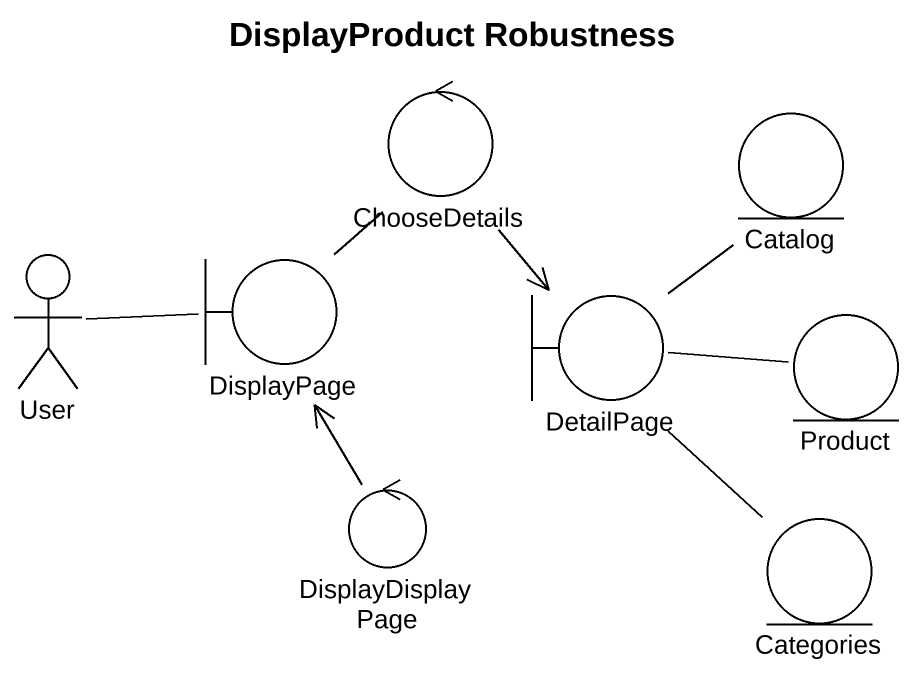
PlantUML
@startuml
title DisplayProduct Robustness
control ChooseDetails
entity Catalog
actor User
boundary DisplayPage
boundary DetailPage
entity Product
control DisplayDisplayPage
entity Categories
ChooseDetails --> DetailPage
User -right- DisplayPage
DisplayPage -up- ChooseDetails
DetailPage -up- Catalog
DetailPage -right- Product
DetailPage -- Categories
DisplayDisplayPage -up-> DisplayPage
@enduml
